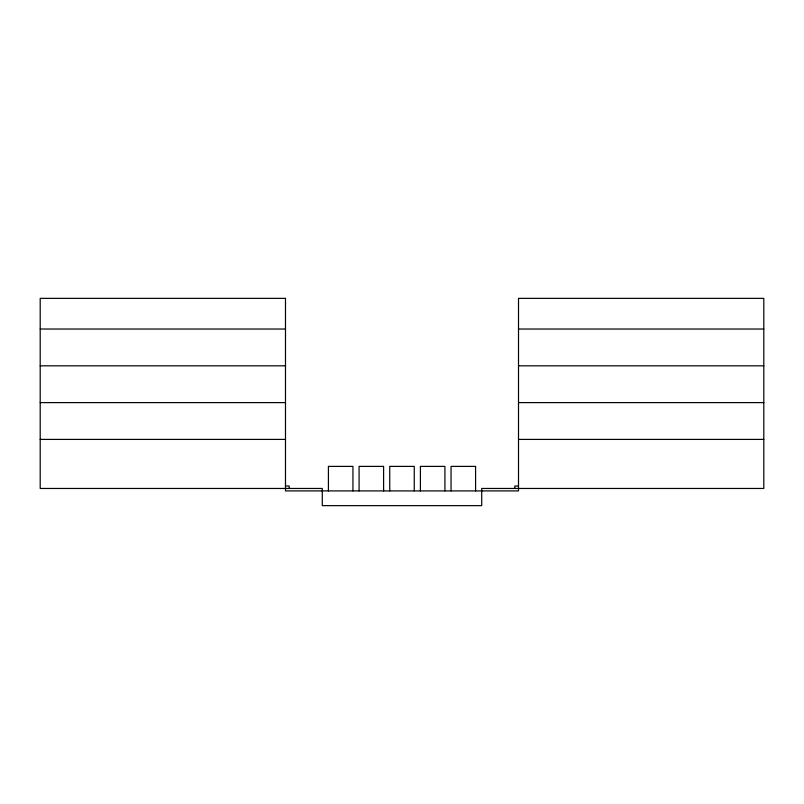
<?xml version="1.0" encoding="UTF-8"?>
<svg xmlns="http://www.w3.org/2000/svg" width="804" height="804" viewBox="0 0 804 804"><rect width="100%" height="100%" fill="white"/><g stroke="black" fill="none" stroke-linecap="round" stroke-linejoin="round"><path stroke-width="1.21" d="M40.2 329.027L285.49 329.027M518.51 329.027L763.8 329.027M40.2 365.82L285.49 365.82M518.51 365.82L763.8 365.82M40.2 402.613L285.49 402.613M518.51 402.613L763.8 402.613M40.2 439.406L285.49 439.406M518.51 439.406L763.8 439.406M285.49 486.008L289.169 486.008L289.169 488.46M518.51 486.008L514.831 486.008L514.831 488.46M475.586 490.912L475.586 466.39L451.054 466.39L451.054 490.912M444.924 490.912L444.924 466.39L420.402 466.39L420.402 490.912M414.261 490.912L414.261 466.39L389.739 466.39L389.739 490.912M383.598 490.912L383.598 466.39L359.076 466.39L359.076 490.912M352.946 490.912L352.946 466.39L328.414 466.39L328.414 490.912M285.49 298.364L40.2 298.364L40.2 488.46L322.283 488.46L322.283 505.636L481.717 505.636L481.717 488.46L763.8 488.46L763.8 298.364L518.51 298.364L518.51 490.912L285.49 490.912L285.49 298.364"/></g></svg>
